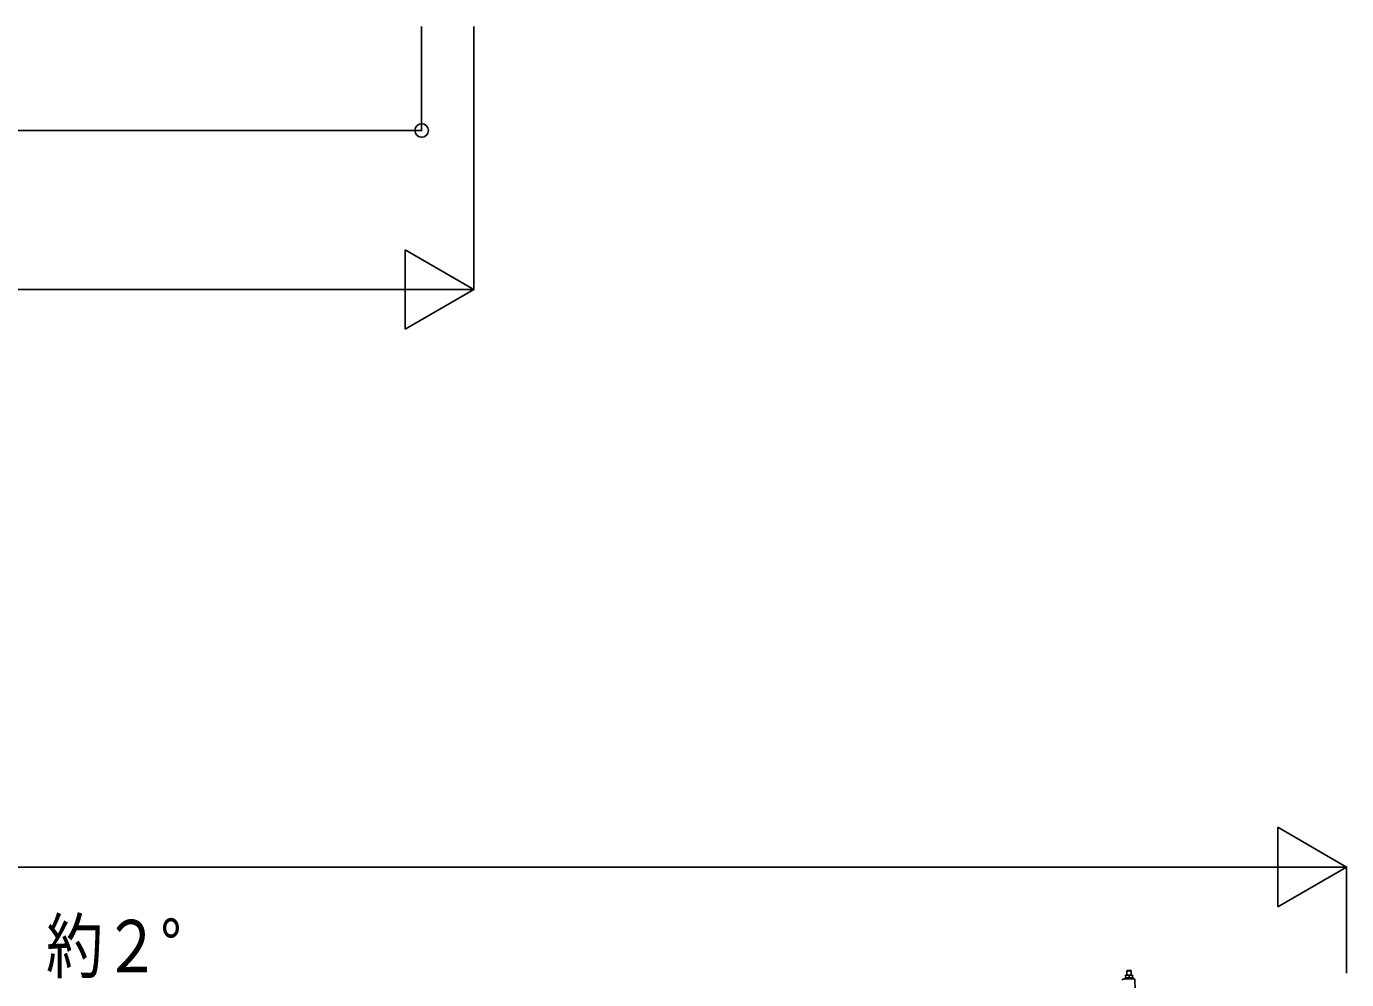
# Model space of a CAD drawing. Units: millimetres, scale not verified. Extents: x -12615 to 12615, y -8910 to 8910.
# Drawn here: x -1025 to 1468, y -2167 to -368 of the extents above; entities that cross this region are included whole.
import ezdxf
from ezdxf.enums import TextEntityAlignment as Align

# ---------------------------------------------------------------- set-up
doc = ezdxf.new("R2010")
doc.units = ezdxf.units.MM
doc.header["$LTSCALE"] = 40
for name, color, linetype in [('0-4_YKK_13', 4, 'Continuous'), ('0-5_YKK_A1', 4, 'Continuous'), ('0-6_YKK_D', 6, 'Continuous')]:
    doc.layers.add(name, color=color, linetype=linetype)
doc.styles.add('ＭＳ ゴシック', font='')
doc.styles.get('ＭＳ ゴシック').set_extended_font_data('MS Gothic')

msp = doc.modelspace()

# ---------------------------------------------------------------- linework, layer by layer
at = {"layer": '0-4_YKK_13'}
for p, q in [((1046.14, -2166.63), (1066.9, -2165.94)), ((1048.56, -2165.05), (1065.55, -2164.48)), ((1048.61, -2166.55), (1065.6, -2165.98)), ((1053.61, -2158.88), (1050.36, -2158.99)), ((1050.36, -2158.99), (1050.36, -2158.99)), ((1050.36, -2158.99), (1050.36, -2158.99)), ((1050.36, -2158.99), (1050.36, -2158.99)), ((1050.36, -2158.99), (1050.36, -2158.99)), ((1050.36, -2158.99), (1050.36, -2158.99)), ((1050.36, -2159), (1050.36, -2158.99)), ((1050.36, -2159), (1050.36, -2159)), ((1050.36, -2159), (1050.36, -2159)), ((1050.36, -2159), (1050.36, -2159)), ((1050.36, -2159), (1050.36, -2159)), ((1050.36, -2159), (1050.36, -2159)), ((1050.36, -2159.01), (1050.36, -2159)), ((1050.36, -2159.01), (1050.36, -2159.01)), ((1050.36, -2159.02), (1050.36, -2159.01)), ((1050.36, -2159.02), (1050.36, -2159.02)), ((1050.36, -2159.03), (1050.36, -2159.02)), ((1050.36, -2159.04), (1050.36, -2159.03)), ((1050.36, -2159.06), (1050.36, -2159.04)), ((1050.36, -2159.07), (1050.36, -2159.06)), ((1050.36, -2159.09), (1050.36, -2159.07)), ((1050.36, -2159.1), (1050.36, -2159.09)), ((1050.36, -2159.12), (1050.36, -2159.1)), ((1050.36, -2159.14), (1050.36, -2159.12)), ((1050.36, -2159.16), (1050.36, -2159.14)), ((1050.36, -2159.18), (1050.36, -2159.16)), ((1050.37, -2159.2), (1050.36, -2159.18)), ((1050.37, -2159.22), (1050.37, -2159.2)), ((1050.37, -2159.25), (1050.37, -2159.22)), ((1050.37, -2159.27), (1050.37, -2159.25)), ((1050.37, -2159.29), (1050.37, -2159.27)), ((1050.37, -2159.32), (1050.37, -2159.29)), ((1050.37, -2159.34), (1050.37, -2159.32)), ((1050.37, -2159.37), (1050.37, -2159.34)), ((1050.37, -2159.39), (1050.37, -2159.37)), ((1050.37, -2159.41), (1050.37, -2159.39)), ((1050.37, -2159.43), (1050.37, -2159.41)), ((1050.37, -2159.45), (1050.37, -2159.43)), ((1050.37, -2159.46), (1050.37, -2159.45)), ((1050.37, -2159.48), (1050.37, -2159.46)), ((1050.37, -2159.49), (1050.37, -2159.48)), ((1050.38, -2159.5), (1050.37, -2159.49)), ((1050.62, -2159.48), (1050.38, -2159.57)), ((1050.38, -2159.57), (1050.38, -2159.5)), ((1050.38, -2159.57), (1050.54, -2164.57)), ((1050.73, -2164.52), (1050.54, -2164.57)), ((1050.68, -2159.47), (1050.62, -2159.48)), ((1050.73, -2159.45), (1050.68, -2159.47)), ((1050.79, -2159.43), (1050.73, -2159.45)), ((1050.77, -2164.51), (1050.73, -2164.52)), ((1050.82, -2164.5), (1050.77, -2164.51)), ((1050.86, -2159.4), (1050.79, -2159.43)), ((1050.87, -2164.49), (1050.82, -2164.5)), ((1050.93, -2159.38), (1050.86, -2159.4)), ((1050.92, -2164.47), (1050.87, -2164.49)), ((1050.98, -2164.46), (1050.92, -2164.47)), ((1051.01, -2159.35), (1050.93, -2159.38)), ((1051.04, -2164.44), (1050.98, -2164.46)), ((1051.09, -2159.33), (1051.01, -2159.35)), ((1051.11, -2164.43), (1051.04, -2164.44)), ((1051.18, -2159.3), (1051.09, -2159.33)), ((1051.18, -2164.41), (1051.11, -2164.43)), ((1051.27, -2159.27), (1051.18, -2159.3)), ((1051.26, -2164.39), (1051.18, -2164.41)), ((1051.34, -2164.37), (1051.26, -2164.39)), ((1051.36, -2159.23), (1051.27, -2159.27)), ((1051.42, -2164.35), (1051.34, -2164.37)), ((1051.46, -2159.2), (1051.36, -2159.23)), ((1051.51, -2164.33), (1051.42, -2164.35)), ((1051.56, -2159.17), (1051.46, -2159.2)), ((1051.6, -2164.31), (1051.51, -2164.33)), ((1051.66, -2159.14), (1051.56, -2159.17)), ((1051.7, -2164.29), (1051.6, -2164.31)), ((1051.76, -2159.12), (1051.66, -2159.14)), ((1051.81, -2164.27), (1051.7, -2164.29)), ((1051.87, -2159.09), (1051.76, -2159.12)), ((1051.91, -2164.25), (1051.81, -2164.27)), ((1051.97, -2159.07), (1051.87, -2159.09)), ((1052.03, -2164.23), (1051.91, -2164.25)), ((1052.08, -2159.04), (1051.97, -2159.07)), ((1052.14, -2164.21), (1052.03, -2164.23)), ((1052.18, -2159.02), (1052.08, -2159.04)), ((1052.27, -2164.19), (1052.14, -2164.21)), ((1052.29, -2159.01), (1052.18, -2159.02)), ((1052.39, -2164.17), (1052.27, -2164.19)), ((1052.4, -2158.99), (1052.29, -2159.01)), ((1052.52, -2164.15), (1052.39, -2164.17)), ((1052.51, -2158.97), (1052.4, -2158.99)), ((1052.61, -2158.96), (1052.51, -2158.97)), ((1052.65, -2164.13), (1052.52, -2164.15)), ((1053.56, -2149.87), (1052.59, -2150.91)), ((1052.59, -2150.91), (1060.59, -2150.64)), ((1052.86, -2158.9), (1052.59, -2150.91)), ((1052.7, -2158.95), (1052.61, -2158.96)), ((1052.78, -2164.12), (1052.65, -2164.13)), ((1052.8, -2158.93), (1052.7, -2158.95)), ((1052.91, -2164.1), (1052.78, -2164.12)), ((1052.88, -2158.92), (1052.8, -2158.93)), ((1052.96, -2158.91), (1052.88, -2158.92)), ((1053.05, -2164.09), (1052.91, -2164.1)), ((1053.04, -2158.91), (1052.96, -2158.91)), ((1053.11, -2158.9), (1053.04, -2158.91)), ((1053.18, -2164.08), (1053.05, -2164.09)), ((1053.18, -2158.9), (1053.11, -2158.9)), ((1053.24, -2158.89), (1053.18, -2158.9)), ((1053.31, -2164.07), (1053.18, -2164.08)), ((1053.29, -2158.89), (1053.24, -2158.89)), ((1053.34, -2158.89), (1053.29, -2158.89)), ((1053.45, -2164.06), (1053.31, -2164.07)), ((1053.39, -2158.89), (1053.34, -2158.89)), ((1053.43, -2158.89), (1053.39, -2158.89)), ((1053.47, -2158.88), (1053.43, -2158.89)), ((1053.58, -2164.05), (1053.45, -2164.06)), ((1053.5, -2158.88), (1053.47, -2158.88)), ((1053.52, -2158.88), (1053.5, -2158.88)), ((1053.54, -2158.88), (1053.52, -2158.88)), ((1053.56, -2158.88), (1053.54, -2158.88)), ((1059.55, -2149.68), (1053.56, -2149.87)), ((1053.57, -2158.88), (1053.56, -2158.88)), ((1053.61, -2158.88), (1053.57, -2158.88)), ((1053.71, -2164.04), (1053.58, -2164.05)), ((1060.1, -2158.66), (1053.61, -2158.88)), ((1053.88, -2158.88), (1053.61, -2158.88)), ((1053.85, -2164.04), (1053.71, -2164.04)), ((1053.99, -2164.04), (1053.85, -2164.04)), ((1053.94, -2158.89), (1053.88, -2158.88)), ((1054.01, -2158.89), (1053.94, -2158.89)), ((1054.12, -2164.03), (1053.99, -2164.04)), ((1054.08, -2158.89), (1054.01, -2158.89)), ((1054.15, -2158.89), (1054.08, -2158.89)), ((1054.25, -2164.03), (1054.12, -2164.03)), ((1054.23, -2158.89), (1054.15, -2158.89)), ((1054.32, -2158.89), (1054.23, -2158.89)), ((1054.39, -2164.04), (1054.25, -2164.03)), ((1054.41, -2158.9), (1054.32, -2158.89)), ((1054.52, -2164.04), (1054.39, -2164.04)), ((1054.5, -2158.9), (1054.41, -2158.9)), ((1054.61, -2158.9), (1054.5, -2158.9)), ((1054.66, -2164.04), (1054.52, -2164.04)), ((1054.71, -2158.9), (1054.61, -2158.9)), ((1054.79, -2164.05), (1054.66, -2164.04)), ((1054.82, -2158.91), (1054.71, -2158.9)), ((1054.93, -2164.06), (1054.79, -2164.05)), ((1054.93, -2158.91), (1054.82, -2158.91)), ((1055.04, -2158.92), (1054.93, -2158.91)), ((1055.06, -2164.07), (1054.93, -2164.06)), ((1055.15, -2158.93), (1055.04, -2158.92)), ((1055.19, -2164.08), (1055.06, -2164.07)), ((1055.26, -2158.95), (1055.15, -2158.93)), ((1055.32, -2164.09), (1055.19, -2164.08)), ((1055.37, -2158.96), (1055.26, -2158.95)), ((1055.44, -2164.1), (1055.32, -2164.09)), ((1055.48, -2158.98), (1055.37, -2158.96)), ((1055.56, -2164.11), (1055.44, -2164.1)), ((1055.59, -2159.01), (1055.48, -2158.98)), ((1055.67, -2164.12), (1055.56, -2164.11)), ((1055.7, -2159.03), (1055.59, -2159.01)), ((1055.78, -2164.14), (1055.67, -2164.12)), ((1055.8, -2159.06), (1055.7, -2159.03)), ((1055.88, -2164.15), (1055.78, -2164.14)), ((1055.91, -2159.09), (1055.8, -2159.06)), ((1055.98, -2164.16), (1055.88, -2164.15)), ((1056.01, -2159.12), (1055.91, -2159.09)), ((1056.08, -2164.18), (1055.98, -2164.16)), ((1056.1, -2159.14), (1056.01, -2159.12)), ((1056.17, -2164.19), (1056.08, -2164.18)), ((1056.19, -2159.16), (1056.1, -2159.14)), ((1056.25, -2164.21), (1056.17, -2164.19)), ((1056.27, -2159.19), (1056.19, -2159.16)), ((1056.33, -2164.23), (1056.25, -2164.21)), ((1056.35, -2159.21), (1056.27, -2159.19)), ((1056.41, -2164.24), (1056.33, -2164.23)), ((1056.42, -2159.23), (1056.35, -2159.21)), ((1056.48, -2164.25), (1056.41, -2164.24)), ((1056.49, -2159.25), (1056.42, -2159.23)), ((1056.55, -2164.26), (1056.48, -2164.25)), ((1056.55, -2159.26), (1056.49, -2159.25)), ((1056.61, -2159.28), (1056.55, -2159.26)), ((1056.61, -2164.28), (1056.55, -2164.26)), ((1056.87, -2159.35), (1056.61, -2159.28)), ((1056.67, -2164.29), (1056.61, -2164.28)), ((1056.73, -2164.3), (1056.67, -2164.29)), ((1056.78, -2164.31), (1056.73, -2164.3)), ((1056.82, -2164.31), (1056.78, -2164.31)), ((1057.04, -2164.35), (1056.82, -2164.31)), ((1057.12, -2159.27), (1056.87, -2159.35)), ((1056.87, -2159.35), (1057.04, -2164.35)), ((1057.23, -2164.31), (1057.04, -2164.35)), ((1057.17, -2159.25), (1057.12, -2159.27)), ((1057.23, -2159.23), (1057.17, -2159.25)), ((1057.29, -2159.21), (1057.23, -2159.23)), ((1057.27, -2164.3), (1057.23, -2164.31)), ((1057.32, -2164.28), (1057.27, -2164.3)), ((1057.36, -2159.19), (1057.29, -2159.21)), ((1057.36, -2164.27), (1057.32, -2164.28)), ((1057.43, -2159.16), (1057.36, -2159.19)), ((1057.42, -2164.26), (1057.36, -2164.27)), ((1057.48, -2164.24), (1057.42, -2164.26)), ((1057.5, -2159.14), (1057.43, -2159.16)), ((1057.54, -2164.23), (1057.48, -2164.24)), ((1057.59, -2159.11), (1057.5, -2159.14)), ((1057.61, -2164.21), (1057.54, -2164.23)), ((1057.67, -2159.08), (1057.59, -2159.11)), ((1057.68, -2164.19), (1057.61, -2164.21)), ((1057.76, -2159.05), (1057.67, -2159.08)), ((1057.75, -2164.17), (1057.68, -2164.19)), ((1057.83, -2164.15), (1057.75, -2164.17)), ((1057.86, -2159.02), (1057.76, -2159.05)), ((1057.92, -2164.13), (1057.83, -2164.15)), ((1057.96, -2158.99), (1057.86, -2159.02)), ((1058.01, -2164.11), (1057.92, -2164.13)), ((1058.06, -2158.96), (1057.96, -2158.99)), ((1058.1, -2164.09), (1058.01, -2164.11)), ((1058.16, -2158.93), (1058.06, -2158.96)), ((1058.2, -2164.07), (1058.1, -2164.09)), ((1058.26, -2158.9), (1058.16, -2158.93)), ((1058.3, -2164.05), (1058.2, -2164.07)), ((1058.36, -2158.87), (1058.26, -2158.9)), ((1058.41, -2164.03), (1058.3, -2164.05)), ((1058.47, -2158.85), (1058.36, -2158.87)), ((1058.52, -2164.01), (1058.41, -2164.03)), ((1058.57, -2158.83), (1058.47, -2158.85)), ((1058.64, -2163.99), (1058.52, -2164.01)), ((1058.68, -2158.81), (1058.57, -2158.83)), ((1058.76, -2163.97), (1058.64, -2163.99)), ((1058.79, -2158.79), (1058.68, -2158.81)), ((1058.89, -2163.95), (1058.76, -2163.97)), ((1058.9, -2158.77), (1058.79, -2158.79)), ((1059.02, -2163.93), (1058.89, -2163.95)), ((1059, -2158.76), (1058.9, -2158.77)), ((1059.1, -2158.74), (1059, -2158.76)), ((1059.15, -2163.92), (1059.02, -2163.93)), ((1059.2, -2158.73), (1059.1, -2158.74)), ((1059.28, -2163.9), (1059.15, -2163.92)), ((1059.29, -2158.72), (1059.2, -2158.73)), ((1059.41, -2163.89), (1059.28, -2163.9)), ((1059.38, -2158.71), (1059.29, -2158.72)), ((1059.46, -2158.7), (1059.38, -2158.71)), ((1059.54, -2163.87), (1059.41, -2163.89)), ((1059.54, -2158.69), (1059.46, -2158.7)), ((1059.61, -2158.68), (1059.54, -2158.69)), ((1059.68, -2163.86), (1059.54, -2163.87)), ((1059.55, -2149.68), (1060.59, -2150.64)), ((1059.67, -2158.68), (1059.61, -2158.68)), ((1059.73, -2158.68), (1059.67, -2158.68)), ((1059.81, -2163.85), (1059.68, -2163.86)), ((1059.79, -2158.67), (1059.73, -2158.68)), ((1059.84, -2158.67), (1059.79, -2158.67)), ((1059.94, -2163.84), (1059.81, -2163.85)), ((1059.89, -2158.67), (1059.84, -2158.67)), ((1059.93, -2158.67), (1059.89, -2158.67)), ((1059.96, -2158.67), (1059.93, -2158.67)), ((1060.08, -2163.83), (1059.94, -2163.84)), ((1059.99, -2158.67), (1059.96, -2158.67)), ((1060.02, -2158.67), (1059.99, -2158.67)), ((1060.04, -2158.66), (1060.02, -2158.67)), ((1060.05, -2158.66), (1060.04, -2158.66)), ((1060.06, -2158.66), (1060.05, -2158.66)), ((1060.1, -2158.66), (1060.06, -2158.66)), ((1060.21, -2163.83), (1060.08, -2163.83)), ((1063.35, -2158.55), (1060.1, -2158.66)), ((1060.38, -2158.67), (1060.1, -2158.66)), ((1060.35, -2163.82), (1060.21, -2163.83)), ((1060.48, -2163.82), (1060.35, -2163.82)), ((1060.44, -2158.67), (1060.38, -2158.67)), ((1060.5, -2158.67), (1060.44, -2158.67)), ((1060.62, -2163.82), (1060.48, -2163.82)), ((1060.57, -2158.67), (1060.5, -2158.67)), ((1060.65, -2158.67), (1060.57, -2158.67)), ((1060.59, -2150.64), (1060.85, -2158.64)), ((1060.75, -2163.82), (1060.62, -2163.82)), ((1060.73, -2158.68), (1060.65, -2158.67)), ((1060.81, -2158.68), (1060.73, -2158.68)), ((1060.89, -2163.82), (1060.75, -2163.82)), ((1060.9, -2158.68), (1060.81, -2158.68)), ((1061.02, -2163.82), (1060.89, -2163.82)), ((1061, -2158.68), (1060.9, -2158.68)), ((1061.1, -2158.68), (1061, -2158.68)), ((1061.15, -2163.83), (1061.02, -2163.82)), ((1061.21, -2158.69), (1061.1, -2158.68)), ((1061.29, -2163.83), (1061.15, -2163.83)), ((1061.32, -2158.69), (1061.21, -2158.69)), ((1061.42, -2163.84), (1061.29, -2163.83)), ((1061.43, -2158.7), (1061.32, -2158.69)), ((1061.56, -2163.85), (1061.42, -2163.84)), ((1061.54, -2158.7), (1061.43, -2158.7)), ((1061.65, -2158.72), (1061.54, -2158.7)), ((1061.69, -2163.86), (1061.56, -2163.85)), ((1061.76, -2158.73), (1061.65, -2158.72)), ((1061.82, -2163.87), (1061.69, -2163.86)), ((1061.87, -2158.75), (1061.76, -2158.73)), ((1061.94, -2163.88), (1061.82, -2163.87)), ((1061.98, -2158.77), (1061.87, -2158.75)), ((1062.06, -2163.89), (1061.94, -2163.88)), ((1062.08, -2158.79), (1061.98, -2158.77)), ((1062.17, -2163.91), (1062.06, -2163.89)), ((1062.19, -2158.82), (1062.08, -2158.79)), ((1062.28, -2163.92), (1062.17, -2163.91)), ((1062.3, -2158.84), (1062.19, -2158.82)), ((1062.38, -2163.93), (1062.28, -2163.92)), ((1062.4, -2158.87), (1062.3, -2158.84)), ((1062.48, -2163.95), (1062.38, -2163.93)), ((1062.5, -2158.9), (1062.4, -2158.87)), ((1062.57, -2163.96), (1062.48, -2163.95)), ((1062.6, -2158.92), (1062.5, -2158.9)), ((1062.66, -2163.98), (1062.57, -2163.96)), ((1062.69, -2158.95), (1062.6, -2158.92)), ((1062.75, -2163.99), (1062.66, -2163.98)), ((1062.77, -2158.97), (1062.69, -2158.95)), ((1062.83, -2164.01), (1062.75, -2163.99)), ((1062.85, -2158.99), (1062.77, -2158.97)), ((1062.91, -2164.02), (1062.83, -2164.01)), ((1062.92, -2159.01), (1062.85, -2158.99)), ((1062.98, -2164.04), (1062.91, -2164.02)), ((1062.99, -2159.03), (1062.92, -2159.01)), ((1063.05, -2164.05), (1062.98, -2164.04)), ((1063.05, -2159.05), (1062.99, -2159.03)), ((1063.1, -2159.06), (1063.05, -2159.05)), ((1063.11, -2164.06), (1063.05, -2164.05)), ((1063.37, -2159.13), (1063.1, -2159.06)), ((1063.17, -2164.07), (1063.11, -2164.06)), ((1063.22, -2164.08), (1063.17, -2164.07)), ((1063.27, -2164.09), (1063.22, -2164.08)), ((1063.32, -2164.1), (1063.27, -2164.09)), ((1063.54, -2164.14), (1063.32, -2164.1)), ((1063.35, -2158.55), (1063.35, -2158.56)), ((1063.35, -2158.56), (1063.35, -2158.57)), ((1063.35, -2158.56), (1063.35, -2158.56)), ((1063.35, -2158.56), (1063.35, -2158.56)), ((1063.35, -2158.56), (1063.35, -2158.56)), ((1063.35, -2158.56), (1063.35, -2158.56)), ((1063.35, -2158.56), (1063.35, -2158.56)), ((1063.35, -2158.56), (1063.35, -2158.56)), ((1063.35, -2158.57), (1063.35, -2158.58)), ((1063.35, -2158.57), (1063.35, -2158.57)), ((1063.35, -2158.57), (1063.35, -2158.57)), ((1063.35, -2158.57), (1063.35, -2158.57)), ((1063.35, -2158.57), (1063.35, -2158.57)), ((1063.35, -2158.58), (1063.35, -2158.59)), ((1063.35, -2158.58), (1063.35, -2158.58)), ((1063.35, -2158.59), (1063.35, -2158.6)), ((1063.35, -2158.6), (1063.35, -2158.61)), ((1063.35, -2158.61), (1063.35, -2158.62)), ((1063.35, -2158.62), (1063.35, -2158.64)), ((1063.35, -2158.64), (1063.35, -2158.65)), ((1063.35, -2158.65), (1063.35, -2158.67)), ((1063.35, -2158.67), (1063.36, -2158.69)), ((1063.36, -2158.69), (1063.36, -2158.71)), ((1063.36, -2158.71), (1063.36, -2158.73)), ((1063.36, -2158.73), (1063.36, -2158.75)), ((1063.36, -2158.75), (1063.36, -2158.77)), ((1063.36, -2158.77), (1063.36, -2158.79)), ((1063.36, -2158.79), (1063.36, -2158.81)), ((1063.36, -2158.81), (1063.36, -2158.84)), ((1063.36, -2158.84), (1063.36, -2158.86)), ((1063.36, -2158.86), (1063.36, -2158.88)), ((1063.36, -2158.88), (1063.36, -2158.91)), ((1063.36, -2158.91), (1063.36, -2158.93)), ((1063.36, -2158.93), (1063.36, -2158.95)), ((1063.36, -2158.95), (1063.36, -2158.97)), ((1063.36, -2158.97), (1063.37, -2158.99)), ((1063.37, -2158.99), (1063.37, -2159.01)), ((1063.37, -2159.01), (1063.37, -2159.03)), ((1063.37, -2159.03), (1063.37, -2159.04)), ((1063.37, -2159.04), (1063.37, -2159.06)), ((1063.37, -2159.06), (1063.37, -2159.07)), ((1063.37, -2159.07), (1063.37, -2159.13)), ((1063.37, -2159.13), (1063.54, -2164.14)), ((1063.52, -2163.72), (1065.55, -2164.48)), ((1065.55, -2164.48), (1065.6, -2165.98)), ((1067.93, -2166.91), (1069.2, -2204.88))]:
    msp.add_line(p, q, dxfattribs=at)
msp.add_lwpolyline([(1048.61, -2166.55), (1048.56, -2165.05), (1050.53, -2164.16)], dxfattribs=at)
for centre, radius, start, end in [((1046.47, -2176.63), 10, 91.90915, 109.26318), ((1066.93, -2166.94), 1, 1.90915, 91.90915)]:
    msp.add_arc(centre, radius, start, end, dxfattribs=at)
at = {"layer": '0-6_YKK_D'}
for p, q in [((-278.86, -367.94), (-278.86, -565.47)), ((-180.36, -367.94), (-180.36, -865.47)), ((-3151.86, -564.47), (-278.86, -564.47)), ((-180.36, -864.47), (-310.26, -789.47)), ((-310.26, -789.47), (-310.26, -939.47)), ((-330.36, -864.47), (-3100.36, -864.47)), ((-180.36, -864.47), (-440.17, -864.47)), ((-180.36, -864.47), (-310.26, -939.47)), ((1467.56, -1954.77), (1337.65, -1879.77)), ((1337.65, -1879.77), (1337.65, -2029.77)), ((1317.56, -1954.77), (-3814.23, -1954.77)), ((1467.56, -1954.77), (1207.75, -1954.77)), ((1467.56, -1954.77), (1337.65, -2029.77)), ((1467.56, -2155.24), (1467.56, -1953.77))]:
    msp.add_line(p, q, dxfattribs=at)
msp.add_circle((-278.86, -564.47), 12.75, dxfattribs=at)

# ---------------------------------------------------------------- texts
at = {"layer": '0-5_YKK_A1', "style": 'ＭＳ ゴシック', "width": 0.8}
msp.add_text('約２°', height=98.97, dxfattribs=at).set_placement((-988.1, -2183.2), align=Align.BOTTOM_LEFT)

doc.saveas('drawing.dxf')
